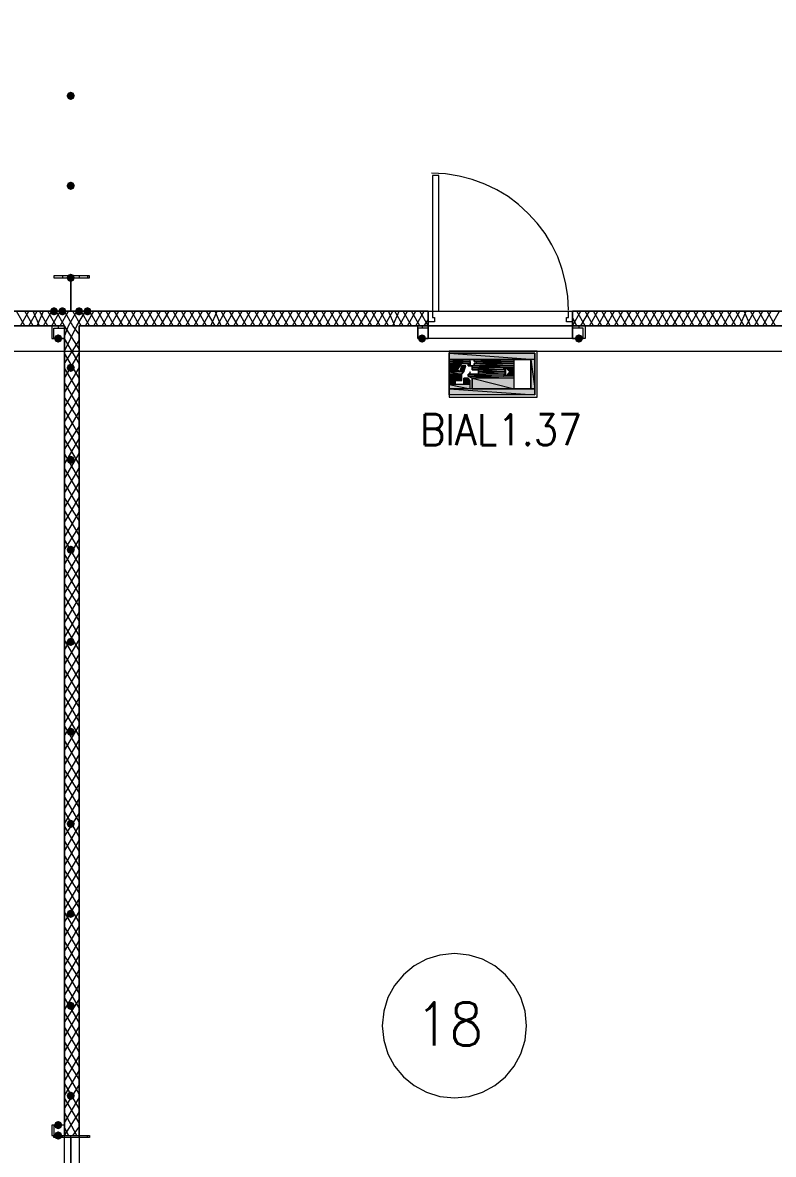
# Model space of a CAD drawing. Header units: millimetres. Extents: x 0 to 420, y 0 to 297.
# Drawn here: x 190.08 to 205.27, y 123.32 to 146.22 of the extents above; entities that cross this region are included whole.
import ezdxf

# ---------------------------------------------------------------- set-up
doc = ezdxf.new("R2010")
doc.units = ezdxf.units.MM
doc.styles.get("Standard").update_dxf_attribs({"font": 'STANDARD'})

msp = doc.modelspace()

# ---------------------------------------------------------------- hatches: boundary and pattern name
for color, points in [(7, [(191.135, 144.737667), (191.110129, 144.677871), (191.050333, 144.653), (190.990538, 144.677871), (190.965667, 144.737667), (190.990537, 144.797462), (191.050333, 144.822333), (191.110129, 144.797463)]), (7, [(191.135, 142.917333), (191.110129, 142.857537), (191.050333, 142.832667), (190.990538, 142.857537), (190.965667, 142.917333), (190.990537, 142.977129), (191.050333, 143.002), (191.110129, 142.977129)]), (7, [(191.135, 141.054667), (191.110129, 140.994871), (191.050333, 140.97), (190.990538, 140.994871), (190.965667, 141.054667), (190.990537, 141.114462), (191.050333, 141.139333), (191.110129, 141.114463)]), (7, [(190.796333, 140.377333), (190.771462, 140.317537), (190.711667, 140.292667), (190.651871, 140.317537), (190.627, 140.377333), (190.651871, 140.437129), (190.711667, 140.462), (190.771462, 140.437129)]), (7, [(190.965667, 140.377333), (190.940796, 140.317537), (190.881, 140.292667), (190.821204, 140.317537), (190.796333, 140.377333), (190.821204, 140.437129), (190.881, 140.462), (190.940796, 140.437129)]), (7, [(191.304333, 140.377333), (191.279462, 140.317537), (191.219667, 140.292667), (191.159871, 140.317537), (191.135, 140.377333), (191.159871, 140.437129), (191.219667, 140.462), (191.279462, 140.437129)]), (7, [(191.473667, 140.377333), (191.448796, 140.317537), (191.389, 140.292667), (191.329204, 140.317537), (191.304333, 140.377333), (191.329204, 140.437129), (191.389, 140.462), (191.448796, 140.437129)]), (7, [(190.881, 139.827), (190.856129, 139.767204), (190.796333, 139.742333), (190.736538, 139.767204), (190.711667, 139.827), (190.736537, 139.886796), (190.796333, 139.911667), (190.856129, 139.886796)]), (7, [(198.247, 139.827), (198.222129, 139.767204), (198.162333, 139.742333), (198.102537, 139.767204), (198.077667, 139.827), (198.102537, 139.886796), (198.162333, 139.911667), (198.222129, 139.886796)]), (7, [(201.422, 139.827), (201.397129, 139.767204), (201.337333, 139.742333), (201.277537, 139.767204), (201.252667, 139.827), (201.277537, 139.886796), (201.337333, 139.911667), (201.397129, 139.886796)]), (7, [(191.135, 139.234333), (191.110129, 139.174537), (191.050333, 139.149667), (190.990538, 139.174537), (190.965667, 139.234333), (190.990537, 139.294129), (191.050333, 139.319), (191.110129, 139.294129)]), (82, [(199.136001, 139.361333), (199.136001, 139.318999)]), (82, [(199.178334, 139.403666), (199.220668, 139.403666)]), (82, [(199.220668, 139.276666), (199.178334, 139.276666)]), (82, [(199.009001, 139.022666), (199.093668, 139.022666)]), (7, [(191.135, 137.371667), (191.110129, 137.311871), (191.050333, 137.287), (190.990538, 137.311871), (190.965667, 137.371667), (190.990537, 137.431462), (191.050333, 137.456333), (191.110129, 137.431463)]), (7, [(191.135, 135.551333), (191.110129, 135.491537), (191.050333, 135.466667), (190.990538, 135.491537), (190.965667, 135.551333), (190.990537, 135.611129), (191.050333, 135.636), (191.110129, 135.611129)]), (7, [(191.135, 133.688667), (191.110129, 133.628871), (191.050333, 133.604), (190.990538, 133.628871), (190.965667, 133.688667), (190.990537, 133.748462), (191.050333, 133.773333), (191.110129, 133.748463)]), (7, [(191.135, 131.868333), (191.110129, 131.808538), (191.050333, 131.783667), (190.990538, 131.808538), (190.965667, 131.868333), (190.990537, 131.928129), (191.050333, 131.953), (191.110129, 131.928129)]), (7, [(191.135, 130.005667), (191.110129, 129.945871), (191.050333, 129.921), (190.990538, 129.945871), (190.965667, 130.005667), (190.990537, 130.065462), (191.050333, 130.090333), (191.110129, 130.065463)]), (7, [(191.135, 128.185333), (191.110129, 128.125538), (191.050333, 128.100667), (190.990538, 128.125538), (190.965667, 128.185333), (190.990537, 128.245129), (191.050333, 128.27), (191.110129, 128.245129)]), (7, [(191.135, 126.322667), (191.110129, 126.262871), (191.050333, 126.238), (190.990538, 126.262871), (190.965667, 126.322667), (190.990537, 126.382462), (191.050333, 126.407333), (191.110129, 126.382463)]), (7, [(191.135, 124.502333), (191.110129, 124.442537), (191.050333, 124.417667), (190.990538, 124.442537), (190.965667, 124.502333), (190.990537, 124.562129), (191.050333, 124.587), (191.110129, 124.562129)]), (7, [(190.881, 123.909667), (190.856129, 123.849871), (190.796333, 123.825), (190.736538, 123.849871), (190.711667, 123.909667), (190.736537, 123.969462), (190.796333, 123.994333), (190.856129, 123.969463)]), (7, [(190.881, 123.698), (190.856129, 123.638204), (190.796333, 123.613333), (190.736538, 123.638204), (190.711667, 123.698), (190.736537, 123.757796), (190.796333, 123.782667), (190.856129, 123.757796)])]:
    msp.add_hatch(color=color).paths.add_polyline_path(points, flags=0)
h = msp.add_hatch(color=82)
h.paths.add_polyline_path([(200.448334, 139.530666), (198.712668, 139.530666), (200.448334, 139.403666)], flags=0)
h.paths.add_polyline_path([(198.712668, 139.530666), (200.448334, 139.403666), (198.712668, 139.403666)], flags=0)
h = msp.add_hatch(color=82)
h.paths.add_polyline_path([(198.712668, 139.403666), (200.025001, 139.403666)], flags=0)
h.paths.add_polyline_path([(200.025001, 139.403666), (198.712668, 139.403666)], flags=0)
h = msp.add_hatch(color=82)
h.paths.add_polyline_path([(199.136001, 139.403666), (198.712668, 139.403666), (199.136001, 139.361333)], flags=0)
h.paths.add_polyline_path([(198.712668, 139.403666), (199.136001, 139.361333), (198.712668, 139.361333)], flags=0)
h = msp.add_hatch(color=82)
h.paths.add_polyline_path([(198.712668, 139.361333), (199.136001, 139.361333)], flags=0)
h.paths.add_polyline_path([(199.136001, 139.361333), (198.712668, 139.361333)], flags=0)
h = msp.add_hatch(color=82)
h.paths.add_polyline_path([(198.712668, 139.361333), (199.136001, 139.361333)], flags=0)
h.paths.add_polyline_path([(199.136001, 139.361333), (198.712668, 139.361333)], flags=0)
h = msp.add_hatch(color=82)
h.paths.add_polyline_path([(199.136001, 139.361333), (198.712668, 139.361333), (199.136001, 139.318999)], flags=0)
h.paths.add_polyline_path([(198.712668, 139.361333), (199.136001, 139.318999), (198.712668, 139.318999)], flags=0)
h = msp.add_hatch(color=82)
h.paths.add_polyline_path([(198.712668, 139.318999), (199.136001, 139.318999)], flags=0)
h.paths.add_polyline_path([(199.136001, 139.318999), (198.712668, 139.318999)], flags=0)
h = msp.add_hatch(color=82)
h.paths.add_polyline_path([(198.966668, 139.318999), (198.712668, 139.318999), (198.882001, 139.191999)], flags=0)
h.paths.add_polyline_path([(198.712668, 139.318999), (198.882001, 139.191999), (198.712668, 139.191999)], flags=0)
h = msp.add_hatch(color=82)
h.paths.add_polyline_path([(199.051334, 139.276666), (198.966668, 139.276666), (199.009001, 139.149666)], flags=0)
h.paths.add_polyline_path([(198.966668, 139.276666), (199.009001, 139.149666), (198.924334, 139.149666)], flags=0)
h = msp.add_hatch(color=82)
h.paths.add_polyline_path([(199.093668, 139.318999), (199.136001, 139.318999)], flags=0)
h.paths.add_polyline_path([(199.136001, 139.318999), (199.093668, 139.318999)], flags=0)
h = msp.add_hatch(color=82)
h.paths.add_polyline_path([(199.093668, 139.318999), (199.136001, 139.318999)], flags=0)
h.paths.add_polyline_path([(199.136001, 139.318999), (199.093668, 139.318999)], flags=0)
h = msp.add_hatch(color=82)
h.paths.add_polyline_path([(199.136001, 139.318999), (199.093668, 139.318999), (199.136001, 139.276666)], flags=0)
h.paths.add_polyline_path([(199.093668, 139.318999), (199.136001, 139.276666), (199.093668, 139.276666)], flags=0)
h = msp.add_hatch(color=82)
h.paths.add_polyline_path([(199.093668, 139.276666), (199.136001, 139.276666)], flags=0)
h.paths.add_polyline_path([(199.136001, 139.276666), (199.093668, 139.276666)], flags=0)
h = msp.add_hatch(color=82)
h.paths.add_polyline_path([(199.093668, 139.276666), (199.136001, 139.276666)], flags=0)
h.paths.add_polyline_path([(199.136001, 139.276666), (199.093668, 139.276666)], flags=0)
h = msp.add_hatch(color=82)
h.paths.add_polyline_path([(199.093668, 139.276666), (199.136001, 139.276666)], flags=0)
h.paths.add_polyline_path([(199.136001, 139.276666), (199.093668, 139.276666)], flags=0)
h = msp.add_hatch(color=82)
h.paths.add_polyline_path([(199.136001, 139.318999), (199.136001, 139.276666)], flags=0)
h.paths.add_polyline_path([(199.136001, 139.276666), (199.136001, 139.318999)], flags=0)
h = msp.add_hatch(color=82)
h.paths.add_polyline_path([(199.136001, 139.276666), (199.178334, 139.276666)], flags=0)
h.paths.add_polyline_path([(199.178334, 139.276666), (199.136001, 139.276666)], flags=0)
h = msp.add_hatch(color=82)
h.paths.add_polyline_path([(199.136001, 139.276666), (199.178334, 139.276666)], flags=0)
h.paths.add_polyline_path([(199.178334, 139.276666), (199.136001, 139.276666)], flags=0)
h = msp.add_hatch(color=82)
h.paths.add_polyline_path([(199.136001, 139.276666), (200.025001, 139.276666)], flags=0)
h.paths.add_polyline_path([(200.025001, 139.276666), (199.136001, 139.276666)], flags=0)
h = msp.add_hatch(color=82)
h.paths.add_polyline_path([(199.178334, 139.403666), (200.025001, 139.403666)], flags=0)
h.paths.add_polyline_path([(200.025001, 139.403666), (199.178334, 139.403666)], flags=0)
h = msp.add_hatch(color=82)
h.paths.add_polyline_path([(199.178334, 139.403666), (200.025001, 139.403666)], flags=0)
h.paths.add_polyline_path([(200.025001, 139.403666), (199.178334, 139.403666)], flags=0)
h = msp.add_hatch(color=82)
h.paths.add_polyline_path([(200.025001, 139.276666), (199.220668, 139.276666)], flags=0)
h.paths.add_polyline_path([(199.220668, 139.276666), (200.025001, 139.276666), (199.178334, 139.276666)], flags=0)
h = msp.add_hatch(color=82)
h.paths.add_polyline_path([(200.025001, 139.276666), (199.178334, 139.276666), (200.025001, 139.234333)], flags=0)
h.paths.add_polyline_path([(199.178334, 139.276666), (200.025001, 139.234333), (199.178334, 139.234333)], flags=0)
h = msp.add_hatch(color=82)
h.paths.add_polyline_path([(199.220668, 139.403666), (200.025001, 139.403666)], flags=0)
h.paths.add_polyline_path([(200.025001, 139.403666), (199.220668, 139.403666)], flags=0)
h = msp.add_hatch(color=82)
h.paths.add_polyline_path([(200.025001, 139.403666), (199.220668, 139.403666), (200.025001, 139.361333)], flags=0)
h.paths.add_polyline_path([(199.220668, 139.403666), (200.025001, 139.361333), (199.220668, 139.361333)], flags=0)
h = msp.add_hatch(color=82)
h.paths.add_polyline_path([(199.220668, 139.361333), (200.025001, 139.361333)], flags=0)
h.paths.add_polyline_path([(200.025001, 139.361333), (199.220668, 139.361333)], flags=0)
h = msp.add_hatch(color=82)
h.paths.add_polyline_path([(199.220668, 139.361333), (200.025001, 139.361333)], flags=0)
h.paths.add_polyline_path([(200.025001, 139.361333), (199.220668, 139.361333)], flags=0)
h = msp.add_hatch(color=82)
h.paths.add_polyline_path([(200.025001, 139.361333), (199.220668, 139.361333)], flags=0)
h.paths.add_polyline_path([(199.220668, 139.361333), (200.025001, 139.361333), (199.263001, 139.361333)], flags=0)
h = msp.add_hatch(color=82)
h.paths.add_polyline_path([(200.025001, 139.318999), (199.220668, 139.318999)], flags=0)
h.paths.add_polyline_path([(199.220668, 139.318999), (200.025001, 139.318999), (199.263001, 139.318999)], flags=0)
h = msp.add_hatch(color=82)
h.paths.add_polyline_path([(200.025001, 139.318999), (199.263001, 139.318999)], flags=0)
h.paths.add_polyline_path([(199.263001, 139.318999), (200.025001, 139.318999), (199.220668, 139.318999)], flags=0)
h = msp.add_hatch(color=82)
h.paths.add_polyline_path([(199.220668, 139.318999), (200.025001, 139.318999)], flags=0)
h.paths.add_polyline_path([(200.025001, 139.318999), (199.220668, 139.318999)], flags=0)
h = msp.add_hatch(color=82)
h.paths.add_polyline_path([(199.220668, 139.318999), (200.025001, 139.318999)], flags=0)
h.paths.add_polyline_path([(200.025001, 139.318999), (199.220668, 139.318999)], flags=0)
h = msp.add_hatch(color=82)
h.paths.add_polyline_path([(200.025001, 139.318999), (199.220668, 139.318999), (200.025001, 139.276666)], flags=0)
h.paths.add_polyline_path([(199.220668, 139.318999), (200.025001, 139.276666), (199.220668, 139.276666)], flags=0)
h = msp.add_hatch(color=82)
h.paths.add_polyline_path([(199.220668, 139.318999), (199.220668, 139.276666)], flags=0)
h.paths.add_polyline_path([(199.220668, 139.276666), (199.220668, 139.318999)], flags=0)
h = msp.add_hatch(color=82)
h.paths.add_polyline_path([(199.220668, 139.276666), (200.025001, 139.276666)], flags=0)
h.paths.add_polyline_path([(200.025001, 139.276666), (199.220668, 139.276666)], flags=0)
h = msp.add_hatch(color=82)
h.paths.add_polyline_path([(199.220668, 139.276666), (200.025001, 139.276666)], flags=0)
h.paths.add_polyline_path([(200.025001, 139.276666), (199.220668, 139.276666)], flags=0)
h = msp.add_hatch(color=82)
h.paths.add_polyline_path([(199.220668, 139.276666), (200.025001, 139.276666)], flags=0)
h.paths.add_polyline_path([(200.025001, 139.276666), (199.220668, 139.276666)], flags=0)
h = msp.add_hatch(color=82)
h.paths.add_polyline_path([(200.025001, 139.361333), (199.263001, 139.361333), (200.025001, 139.318999)], flags=0)
h.paths.add_polyline_path([(199.263001, 139.361333), (200.025001, 139.318999), (199.263001, 139.318999)], flags=0)
h = msp.add_hatch(color=82)
h.paths.add_polyline_path([(199.263001, 139.318999), (200.025001, 139.318999)], flags=0)
h.paths.add_polyline_path([(200.025001, 139.318999), (199.263001, 139.318999)], flags=0)
h = msp.add_hatch(color=82)
h.paths.add_polyline_path([(200.448334, 139.403666), (200.363668, 139.403666), (200.448334, 138.810999)], flags=0)
h.paths.add_polyline_path([(200.363668, 139.403666), (200.448334, 138.810999), (200.363668, 138.810999)], flags=0)
h = msp.add_hatch(color=82)
h.paths.add_polyline_path([(198.882001, 139.191999), (198.712668, 139.191999), (198.924334, 139.149666)], flags=0)
h.paths.add_polyline_path([(198.712668, 139.191999), (198.924334, 139.149666), (198.712668, 139.149666)], flags=0)
h = msp.add_hatch(color=82)
h.paths.add_polyline_path([(199.009001, 139.149666), (198.712668, 139.149666), (198.966668, 139.107333)], flags=0)
h.paths.add_polyline_path([(198.712668, 139.149666), (198.966668, 139.107333), (198.712668, 139.107333)], flags=0)
h = msp.add_hatch(color=82)
h.paths.add_polyline_path([(198.966668, 139.107333), (198.712668, 139.107333), (198.966668, 138.980333)], flags=0)
h.paths.add_polyline_path([(198.712668, 139.107333), (198.966668, 138.980333), (198.712668, 138.980333)], flags=0)
h = msp.add_hatch(color=82)
h.paths.add_polyline_path([(199.093668, 139.022666), (199.009001, 139.022666), (199.136001, 138.980333)], flags=0)
h.paths.add_polyline_path([(199.009001, 139.022666), (199.136001, 138.980333), (199.009001, 138.980333)], flags=0)
h = msp.add_hatch(color=82)
h.paths.add_polyline_path([(199.855668, 139.107333), (199.093668, 139.107333), (199.813334, 139.064999)], flags=0)
h.paths.add_polyline_path([(199.093668, 139.107333), (199.813334, 139.064999), (199.093668, 139.064999)], flags=0)
h = msp.add_hatch(color=82)
h.paths.add_polyline_path([(200.025001, 139.064999), (199.093668, 139.064999), (200.025001, 139.022666)], flags=0)
h.paths.add_polyline_path([(199.093668, 139.064999), (200.025001, 139.022666), (199.178334, 139.022666)], flags=0)
h = msp.add_hatch(color=82)
h.paths.add_polyline_path([(199.813334, 139.234333), (199.178334, 139.234333), (199.855668, 139.191999)], flags=0)
h.paths.add_polyline_path([(199.178334, 139.234333), (199.855668, 139.191999), (199.178334, 139.191999)], flags=0)
h = msp.add_hatch(color=82)
h.paths.add_polyline_path([(200.025001, 139.022666), (199.178334, 139.022666), (200.025001, 138.810999)], flags=0)
h.paths.add_polyline_path([(199.178334, 139.022666), (200.025001, 138.810999), (199.178334, 138.810999)], flags=0)
h = msp.add_hatch(color=82)
h.paths.add_polyline_path([(199.855668, 139.191999), (199.305334, 139.191999), (199.855668, 139.149666)], flags=0)
h.paths.add_polyline_path([(199.305334, 139.191999), (199.855668, 139.149666), (199.305334, 139.149666)], flags=0)
h = msp.add_hatch(color=82)
h.paths.add_polyline_path([(199.305334, 139.149666), (199.347668, 139.149666)], flags=0)
h.paths.add_polyline_path([(199.347668, 139.149666), (199.305334, 139.149666)], flags=0)
h = msp.add_hatch(color=82)
h.paths.add_polyline_path([(199.855668, 139.149666), (199.305334, 139.149666), (199.855668, 139.107333)], flags=0)
h.paths.add_polyline_path([(199.305334, 139.149666), (199.855668, 139.107333), (199.305334, 139.107333)], flags=0)
h = msp.add_hatch(color=82)
h.paths.add_polyline_path([(200.025001, 139.234333), (199.855668, 139.234333), (200.025001, 139.149666)], flags=0)
h.paths.add_polyline_path([(199.855668, 139.234333), (200.025001, 139.149666), (199.940334, 139.149666)], flags=0)
h = msp.add_hatch(color=82)
h.paths.add_polyline_path([(200.025001, 139.149666), (199.940334, 139.149666), (200.025001, 139.064999)], flags=0)
h.paths.add_polyline_path([(199.940334, 139.149666), (200.025001, 139.064999), (199.855668, 139.064999)], flags=0)
h = msp.add_hatch(color=82)
h.paths.add_polyline_path([(198.839668, 138.980333), (198.712668, 138.980333), (198.839668, 138.895666)], flags=0)
h.paths.add_polyline_path([(198.712668, 138.980333), (198.839668, 138.895666), (198.712668, 138.895666)], flags=0)
h = msp.add_hatch(color=82)
h.paths.add_polyline_path([(199.136001, 138.895666), (198.712668, 138.895666), (199.136001, 138.810999)], flags=0)
h.paths.add_polyline_path([(198.712668, 138.895666), (199.136001, 138.810999), (198.712668, 138.810999)], flags=0)
h = msp.add_hatch(color=82)
h.paths.add_polyline_path([(200.448334, 138.810999), (198.712668, 138.810999), (200.448334, 138.683999)], flags=0)
h.paths.add_polyline_path([(198.712668, 138.810999), (200.448334, 138.683999), (198.712668, 138.683999)], flags=0)
h = msp.add_hatch(color=82)
h.paths.add_polyline_path([(199.136001, 138.980333), (199.009001, 138.980333), (199.136001, 138.895666)], flags=0)
h.paths.add_polyline_path([(199.009001, 138.980333), (199.136001, 138.895666), (199.009001, 138.895666)], flags=0)
h = msp.add_hatch(color=82)
h.paths.add_polyline_path([(199.178334, 138.810999), (200.448334, 138.810999)], flags=0)
h.paths.add_polyline_path([(200.448334, 138.810999), (199.178334, 138.810999)], flags=0)

# ---------------------------------------------------------------- linework, layer by layer
at = {"color": 5, "lineweight": 0}
msp.add_lwpolyline([(124.290668, 139.572999), (235.669667, 139.572999), (242.146667, 139.572999), (242.146667, 143.086666), (261.831667, 143.086666), (261.831667, 139.572999), (374.607667, 139.572999), (379.857, 139.572999), (379.857, 188.467999), (268.224001, 188.467999), (261.958667, 188.467999), (261.958667, 184.869666)], dxfattribs=at)
at = {"color": 8, "lineweight": 0}
msp.add_lwpolyline([(122.131667, 187.452), (122.131667, 140.377333), (243.586, 140.377333), (243.586, 187.452)], close=True, dxfattribs=at)
at = {"color": 7, "lineweight": 0}
for points in [[(201.125667, 140.3985), (201.111351, 140.682009), (201.069333, 140.957327), (201.001007, 141.223061), (200.907766, 141.477818), (200.791004, 141.720204), (200.652114, 141.948824), (200.492491, 142.162286), (200.313528, 142.359195), (200.116619, 142.538158), (199.903157, 142.697781), (199.674537, 142.83667), (199.432151, 142.953432), (199.177395, 143.046674), (198.91166, 143.115), (198.636342, 143.157018), (198.352833, 143.171333)], [(190.711667, 141.097), (190.711667, 141.054667)], [(190.881, 141.097), (190.881, 141.054667)], [(191.050333, 141.097), (191.050333, 140.377333)], [(191.219667, 141.097), (191.219667, 141.054667)], [(191.389, 141.097), (191.389, 141.054667)], [(198.289333, 140.377333), (183.811333, 140.377333)], [(190.119, 140.081), (189.949667, 140.377333)], [(190.034333, 140.081), (190.203667, 140.377333)], [(190.288333, 140.081), (190.119, 140.377333)], [(190.203667, 140.081), (190.373, 140.377333)], [(190.415333, 140.081), (190.288333, 140.377333)], [(190.373, 140.081), (190.5, 140.377333)], [(190.584667, 140.081), (190.415333, 140.377333)], [(190.5, 140.081), (190.669333, 140.377333)], [(190.754, 140.081), (190.584667, 140.377333)], [(190.669333, 140.081), (190.838667, 140.377333)], [(190.923333, 140.081), (190.754, 140.377333)], [(190.838667, 140.081), (191.008, 140.377333)], [(191.092667, 140.081), (190.923333, 140.377333)], [(191.008, 140.081), (191.177333, 140.377333)], [(191.262, 140.081), (191.092667, 140.377333)], [(191.177333, 140.081), (191.346667, 140.377333)], [(191.431333, 140.081), (191.262, 140.377333)], [(191.346667, 140.081), (191.516, 140.377333)], [(191.600667, 140.081), (191.431333, 140.377333)], [(191.516, 140.081), (191.685333, 140.377333)], [(191.77, 140.081), (191.600667, 140.377333)], [(191.685333, 140.081), (191.854667, 140.377333)], [(191.939333, 140.081), (191.77, 140.377333)], [(191.854667, 140.081), (192.024, 140.377333)], [(192.108667, 140.081), (191.939333, 140.377333)], [(192.024, 140.081), (192.193333, 140.377333)], [(192.278, 140.081), (192.108667, 140.377333)], [(192.193333, 140.081), (192.362667, 140.377333)], [(192.447333, 140.081), (192.278, 140.377333)], [(192.362667, 140.081), (192.532, 140.377333)], [(192.616667, 140.081), (192.447333, 140.377333)], [(192.532, 140.081), (192.701333, 140.377333)], [(192.786, 140.081), (192.616667, 140.377333)], [(192.701333, 140.081), (192.870667, 140.377333)], [(192.955333, 140.081), (192.786, 140.377333)], [(192.870667, 140.081), (193.04, 140.377333)], [(193.124667, 140.081), (192.955333, 140.377333)], [(193.04, 140.081), (193.209333, 140.377333)], [(193.294, 140.081), (193.124667, 140.377333)], [(193.209333, 140.081), (193.378667, 140.377333)], [(193.463333, 140.081), (193.294, 140.377333)], [(193.378667, 140.081), (193.548, 140.377333)], [(193.632667, 140.081), (193.463333, 140.377333)], [(193.548, 140.081), (193.717333, 140.377333)], [(193.802, 140.081), (193.632667, 140.377333)], [(193.717333, 140.081), (193.886667, 140.377333)], [(193.971333, 140.081), (193.802, 140.377333)], [(193.886667, 140.081), (194.013667, 140.377333)], [(194.098333, 140.081), (193.971333, 140.377333)], [(194.013667, 140.081), (194.183, 140.377333)], [(194.267667, 140.081), (194.098333, 140.377333)], [(194.183, 140.081), (194.352333, 140.377333)], [(194.437, 140.081), (194.267667, 140.377333)], [(194.352333, 140.081), (194.521667, 140.377333)], [(194.606333, 140.081), (194.437, 140.377333)], [(194.521667, 140.081), (194.691, 140.377333)], [(194.775667, 140.081), (194.606333, 140.377333)], [(194.691, 140.081), (194.860333, 140.377333)], [(194.945, 140.081), (194.775667, 140.377333)], [(194.860333, 140.081), (195.029667, 140.377333)], [(195.114333, 140.081), (194.945, 140.377333)], [(195.029667, 140.081), (195.199, 140.377333)], [(195.283667, 140.081), (195.114333, 140.377333)], [(195.199, 140.081), (195.368333, 140.377333)], [(195.453, 140.081), (195.283667, 140.377333)], [(195.368333, 140.081), (195.537667, 140.377333)], [(195.622333, 140.081), (195.453, 140.377333)], [(195.537667, 140.081), (195.707, 140.377333)], [(195.791667, 140.081), (195.622333, 140.377333)], [(195.707, 140.081), (195.876333, 140.377333)], [(195.961, 140.081), (195.791667, 140.377333)], [(195.876333, 140.081), (196.045667, 140.377333)], [(196.130333, 140.081), (195.961, 140.377333)], [(196.045667, 140.081), (196.215, 140.377333)], [(196.299667, 140.081), (196.130333, 140.377333)], [(196.215, 140.081), (196.384333, 140.377333)], [(196.469, 140.081), (196.299667, 140.377333)], [(196.384333, 140.081), (196.553667, 140.377333)], [(196.638333, 140.081), (196.469, 140.377333)], [(196.553667, 140.081), (196.723, 140.377333)], [(196.807667, 140.081), (196.638333, 140.377333)], [(196.723, 140.081), (196.892333, 140.377333)], [(196.977, 140.081), (196.807667, 140.377333)], [(196.892333, 140.081), (197.061667, 140.377333)], [(197.146333, 140.081), (196.977, 140.377333)], [(197.061667, 140.081), (197.231, 140.377333)], [(197.315667, 140.081), (197.146333, 140.377333)], [(197.231, 140.081), (197.400333, 140.377333)], [(197.485, 140.081), (197.315667, 140.377333)], [(197.400333, 140.081), (197.569667, 140.377333)], [(197.612, 140.081), (197.485, 140.377333)], [(197.569667, 140.081), (197.696667, 140.377333)], [(197.781333, 140.081), (197.612, 140.377333)], [(197.696667, 140.081), (197.866, 140.377333)], [(197.950667, 140.081), (197.781333, 140.377333)], [(197.866, 140.081), (198.035333, 140.377333)], [(198.12, 140.081), (197.950667, 140.377333)], [(198.035333, 140.081), (198.204667, 140.377333)], [(198.289333, 140.081), (198.12, 140.377333)], [(198.204667, 140.081), (198.289333, 140.208)], [(198.289333, 140.377333), (198.289333, 140.165667), (198.289333, 140.081)], [(198.289333, 140.081), (198.289333, 140.165667), (198.289333, 140.377333), (198.289333, 140.165667)], [(201.210333, 140.335), (201.210333, 140.377333)], [(201.210333, 140.081), (201.379667, 140.377333)], [(201.210333, 140.377333), (201.210333, 140.165667), (201.210333, 140.081)], [(201.210333, 140.081), (201.210333, 140.165667), (201.210333, 140.377333), (201.210333, 140.165667)], [(215.688333, 140.377333), (201.210333, 140.377333)], [(201.295, 140.081), (201.210333, 140.250333)], [(201.464333, 140.081), (201.295, 140.377333)], [(201.379667, 140.081), (201.549, 140.377333)], [(201.633667, 140.081), (201.464333, 140.377333)], [(201.549, 140.081), (201.718333, 140.377333)], [(201.803, 140.081), (201.633667, 140.377333)], [(201.718333, 140.081), (201.887667, 140.377333)], [(201.972333, 140.081), (201.803, 140.377333)], [(201.887667, 140.081), (202.057, 140.377333)], [(202.141667, 140.081), (201.972333, 140.377333)], [(202.057, 140.081), (202.226333, 140.377333)], [(202.311, 140.081), (202.141667, 140.377333)], [(202.226333, 140.081), (202.395667, 140.377333)], [(202.480333, 140.081), (202.311, 140.377333)], [(202.395667, 140.081), (202.565, 140.377333)], [(202.649667, 140.081), (202.480333, 140.377333)], [(202.565, 140.081), (202.734333, 140.377333)], [(202.819, 140.081), (202.649667, 140.377333)], [(202.734333, 140.081), (202.903667, 140.377333)], [(202.988333, 140.081), (202.819, 140.377333)], [(202.903667, 140.081), (203.073, 140.377333)], [(203.157667, 140.081), (202.988333, 140.377333)], [(203.073, 140.081), (203.242333, 140.377333)], [(203.327, 140.081), (203.157667, 140.377333)], [(203.242333, 140.081), (203.411667, 140.377333)], [(203.496333, 140.081), (203.327, 140.377333)], [(203.411667, 140.081), (203.581, 140.377333)], [(203.665667, 140.081), (203.496333, 140.377333)], [(203.581, 140.081), (203.750333, 140.377333)], [(203.835, 140.081), (203.665667, 140.377333)], [(203.750333, 140.081), (203.919667, 140.377333)], [(204.004333, 140.081), (203.835, 140.377333)], [(203.919667, 140.081), (204.089, 140.377333)], [(204.173667, 140.081), (204.004333, 140.377333)], [(204.089, 140.081), (204.258333, 140.377333)], [(204.343, 140.081), (204.173667, 140.377333)], [(204.258333, 140.081), (204.427667, 140.377333)], [(204.512333, 140.081), (204.343, 140.377333)], [(204.427667, 140.081), (204.597, 140.377333)], [(204.681667, 140.081), (204.512333, 140.377333)], [(204.597, 140.081), (204.724, 140.377333)], [(204.808667, 140.081), (204.681667, 140.377333)], [(204.724, 140.081), (204.893333, 140.377333)], [(204.978, 140.081), (204.808667, 140.377333)], [(204.893333, 140.081), (205.062667, 140.377333)], [(205.147333, 140.081), (204.978, 140.377333)], [(205.062667, 140.081), (205.232, 140.377333)], [(205.316667, 140.081), (205.147333, 140.377333)], [(205.232, 140.081), (205.401333, 140.377333)], [(183.811333, 140.081), (190.923333, 140.081)], [(190.796333, 140.081), (190.796333, 140.038667)], [(190.923333, 139.869333), (191.008, 140.081)], [(190.923333, 139.573), (191.177333, 140.081)], [(191.219667, 139.615333), (190.923333, 140.081)], [(190.923333, 140.081), (190.923333, 123.698), (191.219667, 123.698), (191.219667, 140.081)], [(191.219667, 139.911667), (191.092667, 140.081)], [(191.219667, 140.081), (198.289333, 140.081)], [(198.162333, 140.081), (198.162333, 140.038667)], [(198.289333, 139.954), (198.289333, 140.081), (199.771, 140.081)], [(199.771, 139.827), (198.289333, 139.827), (198.289333, 139.954)], [(199.771, 140.081), (201.210333, 140.081), (201.210333, 139.954)], [(201.210333, 139.954), (201.210333, 139.827), (199.771, 139.827)], [(201.210333, 140.081), (208.322333, 140.081)], [(201.337333, 140.081), (201.337333, 140.038667)], [(191.219667, 139.319), (190.923333, 139.827)], [(190.923333, 139.319), (191.219667, 139.784667)], [(190.923333, 139.022667), (191.219667, 139.530667)], [(191.219667, 139.022667), (190.923333, 139.530667)], [(190.923333, 138.726333), (191.219667, 139.234333)], [(191.219667, 138.726333), (190.923333, 139.234333)], [(190.923333, 138.43), (191.219667, 138.938)], [(191.219667, 138.43), (190.923333, 138.938)], [(190.923333, 138.133667), (191.219667, 138.641667)], [(191.219667, 138.176), (190.923333, 138.641667)], [(191.219667, 137.879667), (190.923333, 138.387667)], [(190.923333, 137.837333), (191.219667, 138.345333)], [(191.219667, 137.583333), (190.923333, 138.091333)], [(190.923333, 137.583333), (191.219667, 138.049)], [(190.923333, 137.287), (191.219667, 137.795)], [(191.219667, 137.287), (190.923333, 137.795)], [(190.923333, 136.990667), (191.219667, 137.498667)], [(191.219667, 136.990667), (190.923333, 137.498667)], [(190.923333, 136.694333), (191.219667, 137.202333)], [(191.219667, 136.694333), (190.923333, 137.202333)], [(190.923333, 136.398), (191.219667, 136.906)], [(191.219667, 136.398), (190.923333, 136.906)], [(190.923333, 136.101667), (191.219667, 136.609667)], [(191.219667, 136.144), (190.923333, 136.609667)], [(191.219667, 135.847667), (190.923333, 136.355667)], [(190.923333, 135.805333), (191.219667, 136.313333)], [(191.219667, 135.551333), (190.923333, 136.059333)], [(190.923333, 135.551333), (191.219667, 136.017)], [(190.923333, 135.255), (191.219667, 135.763)], [(191.219667, 135.255), (190.923333, 135.763)], [(190.923333, 134.958667), (191.219667, 135.466667)], [(191.219667, 134.958667), (190.923333, 135.466667)], [(190.923333, 134.662333), (191.219667, 135.170333)], [(191.219667, 134.662333), (190.923333, 135.170333)], [(190.923333, 134.366), (191.219667, 134.874)], [(191.219667, 134.408333), (190.923333, 134.874)], [(191.219667, 134.112), (190.923333, 134.62)], [(190.923333, 134.069667), (191.219667, 134.577667)], [(191.219667, 133.815667), (190.923333, 134.323667)], [(190.923333, 133.773333), (191.219667, 134.281333)], [(190.923333, 133.519333), (191.219667, 134.027333)], [(191.219667, 133.519333), (190.923333, 134.027333)], [(190.923333, 133.223), (191.219667, 133.731)], [(191.219667, 133.223), (190.923333, 133.731)], [(190.923333, 132.926667), (191.219667, 133.434667)], [(191.219667, 132.926667), (190.923333, 133.434667)], [(190.923333, 132.630333), (191.219667, 133.138333)], [(191.219667, 132.630333), (190.923333, 133.138333)], [(190.923333, 132.334), (191.219667, 132.842)], [(191.219667, 132.376333), (190.923333, 132.842)], [(191.219667, 132.08), (190.923333, 132.588)], [(190.923333, 132.037667), (191.219667, 132.545667)], [(191.219667, 131.783667), (190.923333, 132.291667)], [(190.923333, 131.783667), (191.219667, 132.249333)], [(190.923333, 131.487333), (191.219667, 131.995333)], [(191.219667, 131.487333), (190.923333, 131.995333)], [(190.923333, 131.191), (191.219667, 131.699)], [(191.219667, 131.191), (190.923333, 131.699)], [(190.923333, 130.894667), (191.219667, 131.402667)], [(191.219667, 130.894667), (190.923333, 131.402667)], [(190.923333, 130.598333), (191.219667, 131.106333)], [(191.219667, 130.640667), (190.923333, 131.106333)], [(191.219667, 130.344333), (190.923333, 130.852333)], [(190.923333, 130.302), (191.219667, 130.81)], [(191.219667, 130.048), (190.923333, 130.556)], [(190.923333, 130.005667), (191.219667, 130.513667)], [(191.219667, 129.751667), (190.923333, 130.259667)], [(190.923333, 129.751667), (191.219667, 130.217333)], [(190.923333, 129.455333), (191.219667, 129.963333)], [(191.219667, 129.455333), (190.923333, 129.963333)], [(190.923333, 129.159), (191.219667, 129.667)], [(191.219667, 129.159), (190.923333, 129.667)], [(190.923333, 128.862667), (191.219667, 129.370667)], [(191.219667, 128.862667), (190.923333, 129.370667)], [(190.923333, 128.566333), (191.219667, 129.074333)], [(191.219667, 128.608667), (190.923333, 129.074333)], [(191.219667, 128.312333), (190.923333, 128.820333)], [(190.923333, 128.27), (191.219667, 128.778)], [(191.219667, 128.016), (190.923333, 128.524)], [(190.923333, 128.016), (191.219667, 128.481667)], [(190.923333, 127.719667), (191.219667, 128.227667)], [(191.219667, 127.719667), (190.923333, 128.227667)], [(190.923333, 127.423333), (191.219667, 127.931333)], [(191.219667, 127.423333), (190.923333, 127.931333)], [(190.923333, 127.127), (191.219667, 127.635)], [(191.219667, 127.127), (190.923333, 127.635)], [(190.923333, 126.830667), (191.219667, 127.338667)], [(191.219667, 126.873), (190.923333, 127.338667)], [(200.279, 125.9205), (200.249328, 126.214844), (200.164228, 126.488996), (200.029572, 126.737083), (199.851232, 126.953232), (199.635083, 127.131572), (199.386996, 127.266228), (199.112844, 127.351328), (198.8185, 127.381), (198.524156, 127.351328), (198.250004, 127.266228), (198.001917, 127.131572), (197.785768, 126.953232), (197.607428, 126.737083), (197.472772, 126.488996), (197.387672, 126.214844), (197.358, 125.9205)], [(191.219667, 126.576667), (190.923333, 127.084667)], [(190.923333, 126.534333), (191.219667, 127.042333)], [(191.219667, 126.280333), (190.923333, 126.788333)], [(190.923333, 126.238), (191.219667, 126.746)], [(191.219667, 125.984), (190.923333, 126.492)], [(190.923333, 125.984), (191.219667, 126.449667)], [(190.923333, 125.687667), (191.219667, 126.195667)], [(191.219667, 125.687667), (190.923333, 126.195667)], [(190.923333, 125.391333), (191.219667, 125.899333)], [(191.219667, 125.391333), (190.923333, 125.899333)], [(197.358, 125.9205), (197.387672, 125.626156), (197.472772, 125.352004), (197.607428, 125.103917), (197.785768, 124.887768), (198.001917, 124.709428), (198.250004, 124.574772), (198.524156, 124.489672), (198.8185, 124.46), (199.112844, 124.489672), (199.386996, 124.574772), (199.635083, 124.709428), (199.851232, 124.887768), (200.029572, 125.103917), (200.164228, 125.352004), (200.249328, 125.626156), (200.279, 125.9205)], [(190.923333, 125.095), (191.219667, 125.603)], [(191.219667, 125.095), (190.923333, 125.603)], [(190.923333, 124.798667), (191.219667, 125.306667)], [(191.219667, 124.841), (190.923333, 125.306667)], [(191.219667, 124.544667), (190.923333, 125.052667)], [(190.923333, 124.502333), (191.219667, 125.010333)], [(191.219667, 124.248333), (190.923333, 124.756333)], [(190.923333, 124.248333), (191.219667, 124.714)], [(190.923333, 123.952), (191.219667, 124.46)], [(191.219667, 123.952), (190.923333, 124.46)], [(190.923333, 123.698), (191.219667, 124.163667)], [(191.177333, 123.698), (190.923333, 124.163667)], [(190.711667, 123.655667), (190.711667, 123.698)], [(190.881, 123.655667), (190.881, 123.698)], [(191.008, 123.698), (190.923333, 123.867333)], [(191.050333, 122.978333), (191.050333, 123.698)], [(191.092667, 123.698), (191.219667, 123.867333)], [(191.219667, 123.655667), (191.219667, 123.698)], [(191.389, 123.655667), (191.389, 123.698)]]:
    msp.add_lwpolyline(points, dxfattribs=at)
for points in [[(198.374, 143.129), (198.374, 140.377333), (198.501, 140.377333), (198.501, 143.129)], [(191.431333, 141.097), (190.711667, 141.097), (190.711667, 141.054667), (191.050333, 141.054667), (191.050333, 140.377333), (190.711667, 140.377333), (191.431333, 140.377333), (191.050333, 140.377333), (191.050333, 141.054667), (191.431333, 141.054667)], [(198.289333, 140.165667), (198.289333, 140.377333), (198.374, 140.377333), (198.374, 140.250333), (198.416333, 140.250333), (198.416333, 140.165667)], [(201.083333, 140.165667), (201.083333, 140.250333), (201.125667, 140.250333), (201.125667, 140.377333), (201.210333, 140.377333), (201.210333, 140.165667)], [(190.923333, 140.081), (190.669333, 140.081), (190.669333, 139.827), (190.923333, 139.827)], [(190.923333, 140.038667), (190.923333, 139.827), (190.711667, 139.827), (190.711667, 140.038667)], [(198.077667, 140.081), (198.289333, 140.081), (198.289333, 139.827), (198.077667, 139.827)], [(198.077667, 140.038667), (198.077667, 139.827), (198.289333, 139.827), (198.289333, 140.038667)], [(201.210333, 140.081), (201.464333, 140.081), (201.464333, 139.827), (201.210333, 139.827)], [(201.210333, 140.038667), (201.210333, 139.827), (201.422, 139.827), (201.422, 140.038667)], [(190.923333, 123.909667), (190.711667, 123.909667), (190.711667, 123.698), (190.923333, 123.698), (190.923333, 123.909667), (190.669333, 123.909667), (190.669333, 123.698), (190.923333, 123.698)], [(191.431333, 122.978333), (190.711667, 122.978333), (190.711667, 123.020667), (191.050333, 123.020667), (191.050333, 123.655667), (190.711667, 123.655667), (190.711667, 123.698), (191.431333, 123.698), (191.431333, 123.655667), (191.050333, 123.655667), (191.050333, 123.020667), (191.431333, 123.020667)]]:
    msp.add_lwpolyline(points, close=True, dxfattribs=at)
at = {"color": 43, "lineweight": 0}
for points in [[(190.923333, 140.081), (173.820667, 140.081), (173.820667, 105.579333), (190.923333, 105.579333)], [(208.322333, 140.081), (191.219667, 140.081), (191.219667, 105.579333), (208.322333, 105.579333)]]:
    msp.add_lwpolyline(points, close=True, dxfattribs=at)
at = {"color": 92, "lineweight": 0}
msp.add_lwpolyline([(200.490668, 139.572999), (198.712668, 139.572999), (198.712668, 138.641666), (200.490668, 138.641666)], close=True, dxfattribs=at)
at = {"color": 82, "lineweight": 0}
for points in [[(200.448334, 139.530666), (198.712668, 139.530666), (200.448334, 139.403666)], [(198.712668, 139.530666), (200.448334, 139.403666), (198.712668, 139.403666)], [(198.712668, 139.530666), (200.448334, 139.530666), (200.448334, 138.683999), (198.712668, 138.683999)], [(198.712668, 139.403666), (200.025001, 139.403666)], [(200.025001, 139.403666), (198.712668, 139.403666)], [(198.712668, 139.403666), (199.178334, 139.403666)], [(199.178334, 139.403666), (198.712668, 139.403666)], [(199.178334, 139.403666), (198.712668, 139.403666)], [(198.712668, 139.403666), (199.178334, 139.403666)], [(199.178334, 139.403666), (198.712668, 139.403666)], [(199.178334, 139.403666), (198.712668, 139.403666)], [(198.712668, 139.403666), (199.178334, 139.403666)], [(199.178334, 139.403666), (198.712668, 139.403666)], [(199.136001, 139.403666), (198.712668, 139.403666)], [(199.136001, 139.403666), (198.712668, 139.403666), (199.178334, 139.403666)], [(198.712668, 139.403666), (199.136001, 139.403666)], [(199.136001, 139.403666), (198.712668, 139.403666)], [(199.136001, 139.403666), (198.712668, 139.403666), (199.136001, 139.361333)], [(198.712668, 139.403666), (199.136001, 139.361333), (198.712668, 139.361333)], [(198.712668, 139.361333), (199.136001, 139.361333)], [(199.136001, 139.361333), (198.712668, 139.361333)], [(198.712668, 139.361333), (199.136001, 139.361333)], [(199.136001, 139.361333), (198.712668, 139.361333)], [(199.136001, 139.361333), (198.712668, 139.361333)], [(198.712668, 139.361333), (199.136001, 139.361333)], [(199.136001, 139.361333), (198.712668, 139.361333)], [(199.136001, 139.361333), (198.712668, 139.361333)], [(198.712668, 139.361333), (199.136001, 139.361333)], [(199.136001, 139.361333), (198.712668, 139.361333)], [(199.136001, 139.361333), (198.712668, 139.361333), (199.136001, 139.318999)], [(198.712668, 139.361333), (199.136001, 139.318999), (198.712668, 139.318999)], [(198.712668, 139.318999), (199.136001, 139.318999)], [(199.136001, 139.318999), (198.712668, 139.318999)], [(198.966668, 139.318999), (198.712668, 139.318999), (198.882001, 139.191999)], [(198.712668, 139.318999), (198.882001, 139.191999), (198.712668, 139.191999)], [(198.839668, 138.980333), (198.966668, 138.980333), (198.966668, 139.107333), (199.051334, 139.276666), (198.966668, 139.276666), (198.924334, 139.149666), (198.882001, 139.191999), (198.966668, 139.318999), (199.093668, 139.318999), (199.093668, 139.276666), (199.136001, 139.276666), (199.178334, 139.276666), (199.178334, 139.191999), (199.305334, 139.191999), (199.305334, 139.107333), (199.136001, 139.107333), (199.136001, 139.149666), (199.093668, 139.064999), (199.178334, 139.022666), (199.178334, 138.810999), (199.136001, 138.810999), (199.136001, 138.980333), (199.009001, 139.022666), (199.009001, 138.895666), (198.839668, 138.895666)], [(198.966668, 139.276666), (199.009001, 139.149666), (198.924334, 139.149666)], [(199.051334, 139.276666), (198.966668, 139.276666), (199.009001, 139.149666)], [(199.093668, 139.318999), (199.136001, 139.318999)], [(199.136001, 139.318999), (199.093668, 139.318999)], [(199.093668, 139.318999), (199.136001, 139.318999)], [(199.136001, 139.318999), (199.093668, 139.318999)], [(199.093668, 139.318999), (199.136001, 139.318999)], [(199.136001, 139.318999), (199.093668, 139.318999)], [(199.136001, 139.318999), (199.093668, 139.318999)], [(199.093668, 139.318999), (199.136001, 139.318999)], [(199.093668, 139.318999), (199.136001, 139.318999)], [(199.136001, 139.318999), (199.093668, 139.318999)], [(199.093668, 139.318999), (199.136001, 139.318999)], [(199.136001, 139.318999), (199.093668, 139.318999)], [(199.136001, 139.318999), (199.093668, 139.318999)], [(199.093668, 139.318999), (199.136001, 139.318999)], [(199.136001, 139.318999), (199.093668, 139.318999), (199.136001, 139.276666)], [(199.093668, 139.318999), (199.136001, 139.276666), (199.093668, 139.276666)], [(199.093668, 139.276666), (199.136001, 139.276666)], [(199.136001, 139.276666), (199.093668, 139.276666)], [(199.093668, 139.276666), (199.136001, 139.276666)], [(199.136001, 139.276666), (199.093668, 139.276666)], [(199.093668, 139.276666), (199.136001, 139.276666)], [(199.136001, 139.276666), (199.093668, 139.276666)], [(199.178334, 139.403666), (199.136001, 139.403666)], [(199.178334, 139.403666), (199.136001, 139.403666)], [(199.136001, 139.361333), (199.136001, 139.318999)], [(199.136001, 139.318999), (199.136001, 139.361333)], [(199.136001, 139.318999), (199.136001, 139.276666)], [(199.136001, 139.276666), (199.136001, 139.318999)], [(199.136001, 139.276666), (199.178334, 139.276666)], [(199.178334, 139.276666), (199.136001, 139.276666)], [(199.136001, 139.276666), (199.178334, 139.276666)], [(199.178334, 139.276666), (199.136001, 139.276666)], [(199.136001, 139.276666), (200.025001, 139.276666)], [(200.025001, 139.276666), (199.136001, 139.276666)], [(199.178334, 139.276666), (199.136001, 139.276666)], [(199.178334, 139.403666), (200.025001, 139.403666)], [(200.025001, 139.403666), (199.178334, 139.403666)], [(199.178334, 139.403666), (199.220668, 139.403666)], [(199.178334, 139.403666), (200.025001, 139.403666)], [(200.025001, 139.403666), (199.178334, 139.403666)], [(199.220668, 139.276666), (199.178334, 139.276666)], [(199.220668, 139.276666), (200.025001, 139.276666), (199.178334, 139.276666)], [(200.025001, 139.276666), (199.178334, 139.276666), (200.025001, 139.234333)], [(199.178334, 139.276666), (200.025001, 139.234333), (199.178334, 139.234333)], [(199.220668, 139.403666), (200.025001, 139.403666)], [(200.025001, 139.403666), (199.220668, 139.403666)], [(199.220668, 139.403666), (199.220668, 139.361333)], [(199.220668, 139.361333), (199.220668, 139.403666)], [(200.025001, 139.403666), (199.220668, 139.403666), (200.025001, 139.361333)], [(199.220668, 139.403666), (200.025001, 139.361333), (199.220668, 139.361333)], [(199.220668, 139.361333), (200.025001, 139.361333)], [(200.025001, 139.361333), (199.220668, 139.361333)], [(199.220668, 139.361333), (200.025001, 139.361333)], [(200.025001, 139.361333), (199.220668, 139.361333)], [(200.025001, 139.361333), (199.220668, 139.361333)], [(199.220668, 139.361333), (200.025001, 139.361333), (199.263001, 139.361333)], [(200.025001, 139.318999), (199.220668, 139.318999)], [(199.220668, 139.318999), (200.025001, 139.318999), (199.263001, 139.318999)], [(199.263001, 139.318999), (200.025001, 139.318999), (199.220668, 139.318999)], [(199.220668, 139.318999), (200.025001, 139.318999)], [(200.025001, 139.318999), (199.220668, 139.318999)], [(199.220668, 139.318999), (200.025001, 139.318999)], [(200.025001, 139.318999), (199.220668, 139.318999)], [(200.025001, 139.318999), (199.220668, 139.318999), (200.025001, 139.276666)], [(199.220668, 139.318999), (200.025001, 139.276666), (199.220668, 139.276666)], [(199.220668, 139.318999), (199.220668, 139.276666)], [(199.220668, 139.276666), (199.220668, 139.318999)], [(199.220668, 139.276666), (199.220668, 139.318999)], [(199.220668, 139.276666), (200.025001, 139.276666)], [(200.025001, 139.276666), (199.220668, 139.276666)], [(199.220668, 139.276666), (200.025001, 139.276666)], [(200.025001, 139.276666), (199.220668, 139.276666)], [(199.220668, 139.276666), (200.025001, 139.276666)], [(200.025001, 139.276666), (199.220668, 139.276666)], [(200.025001, 139.276666), (199.220668, 139.276666)], [(200.025001, 139.361333), (199.263001, 139.361333), (200.025001, 139.318999)], [(199.263001, 139.361333), (200.025001, 139.318999), (199.263001, 139.318999)], [(199.263001, 139.318999), (200.025001, 139.318999)], [(200.025001, 139.318999), (199.263001, 139.318999)], [(200.025001, 139.318999), (199.263001, 139.318999)], [(200.025001, 139.403666), (200.363668, 139.403666), (200.363668, 138.810999), (200.025001, 138.810999)], [(200.448334, 139.403666), (200.363668, 139.403666), (200.448334, 138.810999)], [(200.363668, 139.403666), (200.448334, 138.810999), (200.363668, 138.810999)], [(198.882001, 139.191999), (198.712668, 139.191999), (198.924334, 139.149666)], [(198.712668, 139.191999), (198.924334, 139.149666), (198.712668, 139.149666)], [(199.009001, 139.149666), (198.712668, 139.149666), (198.966668, 139.107333)], [(198.712668, 139.149666), (198.966668, 139.107333), (198.712668, 139.107333)], [(198.966668, 139.107333), (198.712668, 139.107333), (198.966668, 138.980333)], [(198.712668, 139.107333), (198.966668, 138.980333), (198.712668, 138.980333)], [(199.009001, 139.022666), (199.093668, 139.022666)], [(199.093668, 139.022666), (199.009001, 139.022666), (199.136001, 138.980333)], [(199.009001, 139.022666), (199.136001, 138.980333), (199.009001, 138.980333)], [(199.855668, 139.107333), (199.093668, 139.107333), (199.813334, 139.064999)], [(199.093668, 139.107333), (199.813334, 139.064999), (199.093668, 139.064999)], [(200.025001, 139.064999), (199.093668, 139.064999), (200.025001, 139.022666)], [(199.093668, 139.064999), (200.025001, 139.022666), (199.178334, 139.022666)], [(199.813334, 139.234333), (199.178334, 139.234333), (199.855668, 139.191999)], [(199.178334, 139.234333), (199.855668, 139.191999), (199.178334, 139.191999)], [(200.025001, 139.022666), (199.178334, 139.022666), (200.025001, 138.810999)], [(199.178334, 139.022666), (200.025001, 138.810999), (199.178334, 138.810999)], [(199.855668, 139.191999), (199.305334, 139.191999), (199.855668, 139.149666)], [(199.305334, 139.191999), (199.855668, 139.149666), (199.305334, 139.149666)], [(199.305334, 139.149666), (199.347668, 139.149666)], [(199.347668, 139.149666), (199.305334, 139.149666)], [(199.855668, 139.149666), (199.305334, 139.149666), (199.855668, 139.107333)], [(199.305334, 139.149666), (199.855668, 139.107333), (199.305334, 139.107333)], [(199.855668, 139.149666), (199.813334, 139.234333), (199.855668, 139.234333), (199.940334, 139.149666), (199.855668, 139.064999), (199.813334, 139.064999), (199.855668, 139.149666), (199.347668, 139.149666)], [(200.025001, 139.234333), (199.855668, 139.234333), (200.025001, 139.149666)], [(199.855668, 139.234333), (200.025001, 139.149666), (199.940334, 139.149666)], [(199.940334, 139.149666), (200.025001, 139.064999), (199.855668, 139.064999)], [(200.025001, 139.149666), (199.940334, 139.149666), (200.025001, 139.064999)], [(198.839668, 138.980333), (198.712668, 138.980333), (198.839668, 138.895666)], [(198.712668, 138.980333), (198.839668, 138.895666), (198.712668, 138.895666)], [(199.136001, 138.895666), (198.712668, 138.895666), (199.136001, 138.810999)], [(198.712668, 138.895666), (199.136001, 138.810999), (198.712668, 138.810999)], [(200.448334, 138.810999), (198.712668, 138.810999), (200.448334, 138.683999)], [(198.712668, 138.810999), (200.448334, 138.683999), (198.712668, 138.683999)], [(199.136001, 138.980333), (199.009001, 138.980333), (199.136001, 138.895666)], [(199.009001, 138.980333), (199.136001, 138.895666), (199.009001, 138.895666)], [(199.178334, 138.810999), (200.448334, 138.810999)], [(200.448334, 138.810999), (199.178334, 138.810999)]]:
    msp.add_lwpolyline(points, close=True, dxfattribs=at)

# ---------------------------------------------------------------- texts
at = {"color": 92, "insert": (198.12, 138.295826), "char_height": 0.627829, "width": 3.20890378, "attachment_point": 1}
msp.add_mtext('BIAL1.37', dxfattribs=at)
at = {"color": 7, "insert": (198.035337, 126.390366), "char_height": 0.872032, "width": 0.872032, "attachment_point": 1}
msp.add_mtext('18', dxfattribs=at)

doc.saveas('drawing.dxf')
